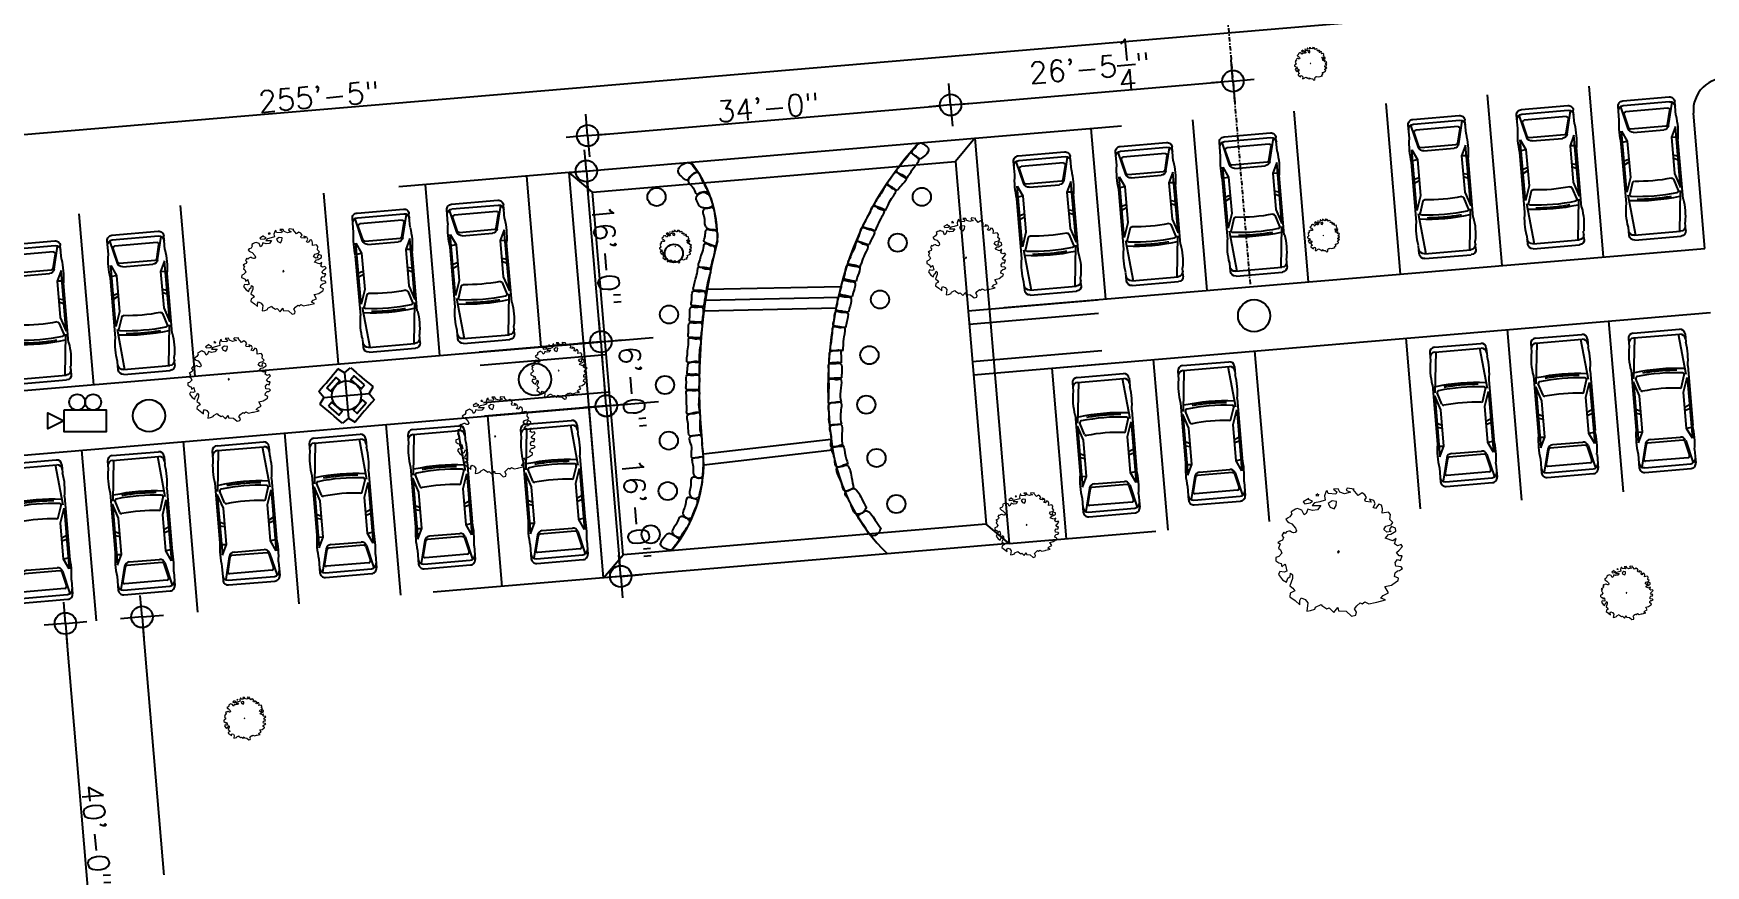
# Model space of a CAD drawing. Extents: x 2080 to 102399, y 2071 to 93424.
# Drawn here: x 80459 to 82331, y 75822 to 76755 of the extents above; entities that cross this region are included whole.
import ezdxf

# ---------------------------------------------------------------- set-up
doc = ezdxf.new("R2010")
doc.units = 0
doc.header["$LTSCALE"] = 20
doc.header["$MEASUREMENT"] = 0
doc.header["$PDMODE"] = 34
doc.header["$PDSIZE"] = 5
doc.linetypes.add('DASHDOT', pattern=[1, 0.5, -0.25, 0, -0.25])
for name, color, linetype, lineweight in [('camera', 11, 'Continuous', 13), ('Mango tree', 96, 'Continuous', 5), ('sappotta', 114, 'Continuous', 5)]:
    doc.layers.add(name, color=color, linetype=linetype, lineweight=lineweight)
for name, color, linetype in [('DIMLINE', 254, 'Continuous'), ('ELEC', 11, 'Continuous'), ('PLANTS', 3, 'Continuous'), ('VEHICLES', 6, 'Continuous')]:
    doc.layers.add(name, color=color, linetype=linetype)
doc.styles.add('STYLE1', font='romans.shx')
doc.dimstyles.get("Standard").update_dxf_attribs({"dimtxt": 24, "dimasz": 12, "dimexe": 0.18, "dimexo": 0.0625, "dimgap": 0, "dimtad": 1, "dimzin": 1, "dimdsep": 46, "dimlunit": 4, "dimtxsty": 'STYLE1', "dimblk": 'BLK', "dimcen": 0, "dimse1": 1, "dimse2": 1, "dimclrt": 3, "dimazin": 0, "dimtfac": 1, "dimtix": 1, "dimtmove": 2, "dimatfit": 3, "dimldrblk": 'BLK', "dimfxl": 1, "dimtolj": 1, "dimtzin": 0, "dimarcsym": 0})

# ---------------------------------------------------------------- blocks, each defined once
blk = doc.blocks.new('NEEM')
at = {"layer": 'sappotta', "linetype": 'Continuous'}
for p, q in [((-0.517, 0.963), (-0.614, 0.901)), ((-0.614, 0.901), (-0.589, 0.87)), ((-0.521, 0.945), (-0.521, 0.945)), ((-0.449, 0.913), (-0.521, 0.945)), ((-0.494, 0.884), (-0.449, 0.913)), ((-0.32, 0.906), (-0.415, 0.884)), ((-0.359, 1.043), (-0.396, 1.016)), ((-0.396, 1.016), (-0.345, 1.011)), ((-0.345, 1.011), (-0.34, 1.039)), ((-0.23, 0.935), (-0.32, 0.906)), ((-0.213, 1.092), (-0.242, 1.007)), ((-0.242, 1.007), (-0.23, 0.935)), ((-0.191, 1.099), (-0.213, 1.092)), ((-0.177, 1.048), (-0.191, 1.099)), ((-0.043, 1.039), (-0.177, 1.048)), ((-0.108, 0.922), (-0.177, 0.872)), ((-0.027, 0.908), (-0.108, 0.922)), ((0.003, 1.132), (-0.083, 1.127)), ((-0.083, 1.127), (-0.023, 1.083)), ((-0.023, 1.083), (-0.043, 1.039)), ((-0.034, 0.839), (-0.027, 0.908)), ((0.03, 1.077), (0.003, 1.132)), ((0.114, 1.043), (0.03, 1.077)), ((0.216, 1.072), (0.114, 1.043)), ((0.162, 1.144), (0.142, 1.112)), ((0.142, 1.112), (0.216, 1.072)), ((0.283, 1.13), (0.162, 1.144)), ((0.267, 1.123), (0.283, 1.13)), ((0.351, 1.016), (0.267, 1.123)), ((0.421, 1.063), (0.351, 1.016)), ((0.473, 1.03), (0.421, 1.063)), ((0.472, 0.942), (0.501, 0.982)), ((0.483, 0.908), (0.472, 0.942)), ((0.501, 0.982), (0.473, 1.03)), ((0.581, 0.9), (0.483, 0.908)), ((0.551, 0.95), (0.581, 0.9)), ((0.627, 0.928), (0.551, 0.95)), ((0.654, 0.87), (0.627, 0.928)), ((-0.892, 0.613), (-0.923, 0.594)), ((-0.923, 0.594), (-0.895, 0.555)), ((-0.85, 0.638), (-0.892, 0.613)), ((-0.818, 0.692), (-0.85, 0.638)), ((-0.783, 0.757), (-0.83, 0.729)), ((-0.83, 0.729), (-0.826, 0.714)), ((-0.826, 0.714), (-0.818, 0.692)), ((-0.749, 0.774), (-0.783, 0.757)), ((-0.717, 0.789), (-0.749, 0.774)), ((-0.689, 0.772), (-0.717, 0.789)), ((-0.638, 0.758), (-0.689, 0.772)), ((-0.598, 0.672), (-0.638, 0.758)), ((-0.562, 0.699), (-0.598, 0.672)), ((-0.589, 0.87), (-0.494, 0.884)), ((-0.533, 0.776), (-0.562, 0.699)), ((-0.452, 0.75), (-0.533, 0.776)), ((-0.415, 0.884), (-0.459, 0.839)), ((-0.459, 0.839), (-0.303, 0.837)), ((-0.361, 0.762), (-0.452, 0.75)), ((-0.303, 0.837), (-0.361, 0.762)), ((-0.177, 0.872), (-0.139, 0.809)), ((-0.139, 0.809), (-0.067, 0.78)), ((-0.067, 0.78), (-0.034, 0.839)), ((0.616, 0.806), (0.654, 0.87)), ((0.66, 0.788), (0.616, 0.806)), ((0.715, 0.86), (0.66, 0.788)), ((0.762, 0.844), (0.715, 0.86)), ((0.783, 0.779), (0.762, 0.844)), ((0.776, 0.704), (0.783, 0.779)), ((0.888, 0.723), (0.776, 0.704)), ((0.924, 0.679), (0.888, 0.723)), ((0.913, 0.591), (0.924, 0.679)), ((0.964, 0.541), (0.913, 0.591)), ((-0.96, 0.366), (-0.994, 0.31)), ((-0.994, 0.31), (-0.961, 0.275)), ((-0.935, 0.345), (-0.96, 0.366)), ((-0.908, 0.372), (-0.935, 0.345)), ((-0.87, 0.389), (-0.908, 0.372)), ((-0.895, 0.555), (-0.868, 0.54)), ((-0.846, 0.386), (-0.87, 0.389)), ((-0.868, 0.54), (-0.818, 0.517)), ((-0.821, 0.367), (-0.846, 0.386)), ((-0.788, 0.359), (-0.821, 0.367)), ((-0.818, 0.517), (-0.752, 0.44)), ((-0.757, 0.361), (-0.788, 0.359)), ((-0.735, 0.394), (-0.757, 0.361)), ((-0.752, 0.44), (-0.735, 0.394)), ((0.804, 0.415), (0.84, 0.475)), ((0.86, 0.367), (0.804, 0.415)), ((0.829, 0.259), (0.888, 0.326)), ((0.84, 0.475), (0.934, 0.5)), ((0.933, 0.378), (0.86, 0.367)), ((0.888, 0.326), (0.93, 0.332)), ((0.917, 0.437), (0.904, 0.404)), ((0.904, 0.404), (0.933, 0.378)), ((0.942, 0.471), (0.917, 0.437)), ((0.93, 0.332), (1.018, 0.389)), ((0.934, 0.5), (0.964, 0.541)), ((1.014, 0.439), (0.942, 0.471)), ((1.018, 0.389), (1.014, 0.439)), ((-1.023, 0.208), (-1.062, 0.182)), ((-1.062, 0.182), (-1.02, 0.162)), ((-1.02, 0.162), (-1.049, 0.084)), ((-1.049, 0.084), (-1.017, 0.059)), ((-0.978, 0.229), (-1.023, 0.208)), ((-1.017, 0.059), (-0.991, -0.002)), ((-0.961, 0.275), (-0.978, 0.229)), ((0.02, 0.041), (-0.009, 0.024)), ((-0.009, 0.024), (0, 0)), ((0, 0), (0.014, 0.011)), ((0.014, 0.011), (0.027, 0.031)), ((0.838, 0.262), (0.829, 0.259)), ((0.931, 0.228), (0.838, 0.262)), ((0.962, 0.217), (0.931, 0.228)), ((1.025, 0.259), (0.962, 0.217)), ((0.996, 0.16), (1.025, 0.259)), ((1.046, 0.129), (0.996, 0.16)), ((1.029, 0.011), (1.074, 0.049)), ((1.074, -0.047), (1.029, 0.011)), ((1.109, 0.149), (1.046, 0.129)), ((1.074, 0.049), (1.137, 0.114)), ((1.137, 0.114), (1.109, 0.149)), ((-1.097, -0.077), (-1.098, -0.14)), ((-1.098, -0.14), (-1.044, -0.173)), ((-1.048, -0.062), (-1.097, -0.077)), ((-0.991, -0.002), (-1.048, -0.062)), ((-1.044, -0.173), (-1.007, -0.185)), ((-1.007, -0.185), (-0.992, -0.244)), ((-0.992, -0.244), (-0.937, -0.198)), ((-0.937, -0.198), (-0.93, -0.213)), ((-0.93, -0.213), (-0.902, -0.318)), ((1.007, -0.166), (1.046, -0.114)), ((1.016, -0.234), (1.007, -0.166)), ((1.11, -0.243), (1.016, -0.234)), ((1.046, -0.114), (1.1, -0.129)), ((1.129, -0.047), (1.074, -0.047)), ((1.083, -0.306), (1.137, -0.273)), ((1.1, -0.129), (1.129, -0.047)), ((1.137, -0.273), (1.11, -0.243)), ((-1.025, -0.325), (-1.052, -0.378)), ((-1.052, -0.378), (-0.982, -0.471)), ((-0.953, -0.336), (-1.025, -0.325)), ((-0.982, -0.471), (-0.91, -0.516)), ((-0.902, -0.318), (-0.953, -0.336)), ((-0.91, -0.516), (-0.888, -0.446)), ((-0.888, -0.446), (-0.848, -0.411)), ((-0.803, -0.452), (-0.853, -0.576)), ((-0.853, -0.576), (-0.797, -0.619)), ((-0.848, -0.411), (-0.837, -0.355)), ((-0.837, -0.355), (-0.803, -0.383)), ((-0.803, -0.383), (-0.803, -0.452)), ((0.826, -0.591), (0.943, -0.565)), ((0.943, -0.565), (1.032, -0.503)), ((0.992, -0.411), (1.004, -0.349)), ((1.066, -0.443), (0.992, -0.411)), ((1.004, -0.349), (1.045, -0.311)), ((1.032, -0.503), (1.061, -0.484)), ((1.045, -0.311), (1.083, -0.306)), ((1.061, -0.484), (1.066, -0.443)), ((-0.844, -0.71), (-0.852, -0.77)), ((-0.852, -0.77), (-0.758, -0.838)), ((-0.766, -0.668), (-0.844, -0.71)), ((-0.797, -0.619), (-0.766, -0.668)), ((-0.758, -0.838), (-0.675, -0.912)), ((-0.676, -0.836), (-0.649, -0.791)), ((-0.675, -0.912), (-0.676, -0.836)), ((-0.649, -0.791), (-0.582, -0.82)), ((-0.582, -0.82), (-0.534, -0.881)), ((-0.534, -0.881), (-0.554, -1.025)), ((0.327, -0.932), (0.391, -0.879)), ((0.391, -0.879), (0.423, -0.897)), ((0.423, -0.897), (0.47, -0.86)), ((0.47, -0.86), (0.543, -0.896)), ((0.543, -0.896), (0.652, -0.871)), ((0.652, -0.871), (0.68, -0.867)), ((0.68, -0.867), (0.834, -0.828)), ((0.751, -0.797), (0.797, -0.747)), ((0.834, -0.828), (0.751, -0.797)), ((0.797, -0.747), (0.887, -0.704)), ((0.887, -0.704), (0.826, -0.591)), ((-0.554, -1.025), (-0.486, -1.015)), ((-0.486, -1.015), (-0.413, -0.988)), ((-0.413, -0.988), (-0.401, -0.955)), ((-0.401, -0.955), (-0.302, -0.907)), ((-0.302, -0.907), (-0.286, -0.926)), ((-0.286, -0.926), (-0.197, -0.986)), ((-0.197, -0.986), (-0.157, -0.969)), ((-0.157, -0.969), (-0.078, -1.049)), ((-0.078, -1.049), (-0.006, -0.96)), ((-0.006, -0.96), (0.006, -1.017)), ((0.006, -1.017), (0.139, -1.026)), ((0.139, -1.026), (0.236, -1.115)), ((0.236, -1.115), (0.314, -1.096)), ((0.287, -0.982), (0.327, -0.932)), ((0.324, -1.046), (0.287, -0.982)), ((0.314, -1.096), (0.324, -1.046))]:
    blk.add_line(p, q, dxfattribs=at)
blk = doc.blocks.new('BLK')
for q in [(0, 2), (-2, 0), (0, -2), (2, 0)]:
    blk.add_line((0, 0), q)
blk.add_circle((0, 0), 1)
blk = doc.blocks.new('*D288')
at = {"layer": 'Defpoints', "color": 0, "linetype": 'Continuous', "ltscale": 0.5, "transparency": 16777216}
for p in [(80590.7, 76101.6), (80656.7, 75198), (80667.1, 75198.9)]:
    blk.add_point(p, dxfattribs=at)
at = {"layer": 'DIMLINE', "color": 0, "linetype": 'Continuous', "lineweight": -2, "ltscale": 0.5, "transparency": 16777216}
blk.add_line((80581.3, 76088.8), (80655.7, 75209.9), dxfattribs=at)
at = {"layer": 'DIMLINE', "color": 0, "linetype": 'Continuous', "lineweight": -2, "ltscale": 0.5, "transparency": 16777216, "xscale": 12, "yscale": 12, "zscale": 12}
for p, rotation in [((80580.3, 76100.8), 94.83847696206718), ((80656.7, 75198), 274.8384769620672)]:
    blk.add_blockref('BLK', p, dxfattribs=dict(at, rotation=rotation))
at = {"layer": 'DIMLINE', "color": 3, "linetype": 'Continuous', "ltscale": 0.5, "transparency": 16777216, "insert": (80632.7, 75650.6), "char_height": 24, "attachment_point": 5, "rotation": 274.8385, "style": 'STYLE1'}
blk.add_mtext('\\A1;75\'-6"', dxfattribs=at)
blk = doc.blocks.new('*D289')
at = {"layer": 'Defpoints', "color": 0, "linetype": 'Continuous', "ltscale": 0.5, "transparency": 16777216}
for p in [(80494.6, 76093.5), (80518, 76095.5), (80558.5, 75617.2)]:
    blk.add_point(p, dxfattribs=at)
at = {"layer": 'DIMLINE', "color": 0, "linetype": 'Continuous', "lineweight": -2, "ltscale": 0.5, "transparency": 16777216}
blk.add_line((80534.1, 75627.2), (80495.6, 76081.6), dxfattribs=at)
at = {"layer": 'DIMLINE', "color": 0, "linetype": 'Continuous', "lineweight": -2, "ltscale": 0.5, "transparency": 16777216, "xscale": 12, "yscale": 12, "zscale": 12}
for p, rotation in [((80494.6, 76093.5), 94.83847696206801), ((80535.1, 75615.2), 274.838476962068)]:
    blk.add_blockref('BLK', p, dxfattribs=dict(at, rotation=rotation))
at = {"layer": 'DIMLINE', "color": 3, "linetype": 'Continuous', "ltscale": 0.5, "transparency": 16777216, "insert": (80529.1, 75855.6), "char_height": 24, "attachment_point": 5, "rotation": 274.8385, "style": 'STYLE1'}
blk.add_mtext('\\A1;40\'-0"', dxfattribs=at)
blk = doc.blocks.new('V1')
at = {"linetype": 'Continuous'}
for p, q in [((0, -0.167), (0, 0.167)), ((0.328, 0.188), (0.035, 0.158)), ((0.035, -0.167), (0.035, 0.167)), ((0.037, 0.204), (0.096, 0.204)), ((0.267, 0.204), (0.697, 0.204)), ((0.413, 0.147), (0.329, 0.174)), ((0.452, 0.159), (0.349, 0.194)), ((0.349, 0.194), (0.788, 0.194)), ((0.714, 0.159), (0.452, 0.159)), ((0.546, 0.194), (0.563, 0.159)), ((0.575, 0.194), (0.584, 0.159)), ((0.71, 0.194), (0.714, 0.159)), ((0.788, 0.194), (0.714, 0.159)), ((0.796, 0.127), (0.796, -0.129)), ((0.8, 0.145), (0.964, 0.185)), ((0.806, 0.139), (0.909, 0.164)), ((0.869, 0.204), (0.967, 0.204)), ((0.925, 0.152), (0.925, -0.154)), ((0.97, -0.167), (0.97, 0.167)), ((1.004, -0.167), (1.004, 0.167)), ((0.277, 0.039), (0.292, 0.039)), ((0.277, 0.026), (0.291, 0.026)), ((0.277, 0.013), (0.291, 0.013)), ((0.277, 0), (0.291, 0)), ((0.278, 0.066), (0.293, 0.065)), ((0.278, 0.053), (0.292, 0.052)), ((0.279, 0.079), (0.293, 0.078)), ((0.28, 0.092), (0.294, 0.091)), ((0.281, 0.105), (0.295, 0.104)), ((0.282, 0.118), (0.296, 0.117)), ((0.772, -0.109), (0.772, 0.109)), ((0.277, -0.013), (0.291, -0.013)), ((0.277, -0.026), (0.291, -0.026)), ((0.277, -0.039), (0.292, -0.039)), ((0.278, -0.053), (0.292, -0.052)), ((0.278, -0.066), (0.293, -0.065)), ((0.279, -0.079), (0.293, -0.078)), ((0.28, -0.092), (0.294, -0.091)), ((0.281, -0.105), (0.295, -0.104)), ((0.282, -0.118), (0.296, -0.117)), ((0.328, -0.188), (0.035, -0.158)), ((0.037, -0.204), (0.096, -0.204)), ((0.267, -0.204), (0.697, -0.204)), ((0.413, -0.147), (0.329, -0.174)), ((0.452, -0.159), (0.349, -0.194)), ((0.349, -0.194), (0.788, -0.194)), ((0.714, -0.159), (0.452, -0.159)), ((0.546, -0.194), (0.563, -0.159)), ((0.575, -0.194), (0.584, -0.159)), ((0.71, -0.194), (0.714, -0.159)), ((0.788, -0.194), (0.714, -0.159)), ((0.8, -0.145), (0.964, -0.185)), ((0.806, -0.141), (0.909, -0.166)), ((0.869, -0.204), (0.967, -0.204))]:
    blk.add_line(p, q, dxfattribs=at)
for centre, radius, start, end in [((0.037, 0.167), 0.0369, 90.0171, 179.9829), ((0.072, 0.167), 0.0369, 90.0171, 179.9829), ((0.182, -0.267), 0.479, 79.7616, 100.2384), ((1.634, 0), 1.361, 172.3671, 187.6329), ((1.649, 0), 1.345, 173.0262, 186.9738), ((0.326, 0.162), 0.0123, 71.8301, 173.1644), ((0.409, 0.135), 0.0124, 354.0256, 71.8945), ((1.641, 0), 1.227, 173.7528, 186.2472), ((0.783, -0.378), 0.588, 81.6216, 98.3784), ((0.809, 0.109), 0.0369, 103.6822, 179.9556), ((0.809, 0.127), 0.0123, 103.7393, 180.0891), ((0.912, 0.152), 0.0123, 0.0891, 103.6339), ((0.933, 0.167), 0.0369, 0.0171, 89.9828), ((0.967, 0.167), 0.0369, 359.9176, 90.0825), ((0.809, -0.109), 0.0369, 180.0444, 256.3177), ((0.037, -0.167), 0.0369, 180.0171, 269.9829), ((0.072, -0.167), 0.0369, 180.0171, 269.9829), ((0.182, 0.267), 0.479, 259.7616, 280.2384), ((0.326, -0.162), 0.0123, 186.8356, 288.1699), ((0.409, -0.135), 0.0124, 288.1055, 5.9744), ((0.783, 0.378), 0.588, 261.6216, 278.3784), ((0.809, -0.129), 0.0123, 179.911, 256.2607), ((0.912, -0.154), 0.0123, 256.3661, 359.9108), ((0.933, -0.167), 0.0369, 270.0172, 359.9829), ((0.967, -0.167), 0.0369, 269.9174, 0.0824)]:
    blk.add_arc(centre, radius, start, end, dxfattribs=at)
blk = doc.blocks.new('*D290')
at = {"layer": 'Defpoints', "color": 0, "linetype": 'Continuous', "ltscale": 0.5, "transparency": 16777216}
for p in [(81094.2, 76409.2), (80655, 76372), (80661.1, 76300.2)]:
    blk.add_point(p, dxfattribs=at)
at = {"layer": 'DIMLINE', "color": 0, "linetype": 'Continuous', "lineweight": -2, "ltscale": 0.5, "transparency": 16777216}
blk.add_line((81099.3, 76349.4), (81095.2, 76397.2), dxfattribs=at)
at = {"layer": 'DIMLINE', "color": 0, "linetype": 'Continuous', "lineweight": -2, "ltscale": 0.5, "transparency": 16777216, "xscale": 12, "yscale": 12, "zscale": 12}
for p, rotation in [((81094.2, 76409.2), 94.83847696206143), ((81100.3, 76337.4), 274.8384769620614)]:
    blk.add_blockref('BLK', p, dxfattribs=dict(at, rotation=rotation))
at = {"layer": 'DIMLINE', "color": 3, "linetype": 'Continuous', "ltscale": 0.5, "transparency": 16777216, "insert": (81129.7, 76357.3), "char_height": 24, "attachment_point": 5, "rotation": 274.8385, "style": 'STYLE1'}
blk.add_mtext('\\A1;6\'-0"', dxfattribs=at)
blk = doc.blocks.new('*D296')
at = {"layer": 'Defpoints', "color": 0, "linetype": 'Continuous', "ltscale": 0.5, "transparency": 16777216}
for p in [(81078, 76600.5), (81101.9, 76602.6), (81118.1, 76411.2)]:
    blk.add_point(p, dxfattribs=at)
at = {"layer": 'DIMLINE', "color": 0, "linetype": 'Continuous', "lineweight": -2, "ltscale": 0.5, "transparency": 16777216}
blk.add_line((81093.2, 76421.1), (81079, 76588.6), dxfattribs=at)
at = {"layer": 'DIMLINE', "color": 0, "linetype": 'Continuous', "lineweight": -2, "ltscale": 0.5, "transparency": 16777216, "xscale": 12, "yscale": 12, "zscale": 12}
for p, rotation in [((81078, 76600.5), 94.83847696206296), ((81094.2, 76409.2), 274.838476962063)]:
    blk.add_blockref('BLK', p, dxfattribs=dict(at, rotation=rotation))
at = {"layer": 'DIMLINE', "color": 3, "linetype": 'Continuous', "ltscale": 0.5, "transparency": 16777216, "insert": (81100.4, 76506.1), "char_height": 24, "attachment_point": 5, "rotation": 274.8385, "style": 'STYLE1'}
blk.add_mtext('\\A1;16\'-0"', dxfattribs=at)
blk = doc.blocks.new('*D299')
at = {"layer": 'Defpoints', "color": 0, "linetype": 'Continuous', "ltscale": 0.5, "transparency": 16777216}
for p in [(82306.6, 76798.8), (82324.3, 76589.9), (79270.2, 76331.4)]:
    blk.add_point(p, dxfattribs=at)
at = {"layer": 'DIMLINE', "color": 0, "linetype": 'Continuous', "lineweight": -2, "ltscale": 0.5, "transparency": 16777216}
blk.add_line((79264.5, 76541.3), (82294.6, 76797.8), dxfattribs=at)
at = {"layer": 'DIMLINE', "color": 0, "linetype": 'Continuous', "lineweight": -2, "ltscale": 0.5, "transparency": 16777216, "xscale": 12, "yscale": 12, "zscale": 12}
for p, rotation in [((82306.6, 76798.8), 4.838476962063069), ((79252.5, 76540.3), 184.8384769620631)]:
    blk.add_blockref('BLK', p, dxfattribs=dict(at, rotation=rotation))
at = {"layer": 'DIMLINE', "color": 3, "linetype": 'Continuous', "ltscale": 0.5, "transparency": 16777216, "insert": (80778.4, 76683.8), "char_height": 24, "attachment_point": 5, "rotation": 4.8385, "style": 'STYLE1'}
blk.add_mtext('\\A1;255\'-5"', dxfattribs=at)
blk = doc.blocks.new('*D318')
at = {"layer": 'Defpoints', "color": 0, "linetype": 'Continuous', "ltscale": 0.5, "transparency": 16777216}
for p in [(81151.8, 76341.8), (81116.5, 76146.2), (81168, 76150.5)]:
    blk.add_point(p, dxfattribs=at)
at = {"layer": 'DIMLINE', "color": 0, "linetype": 'Continuous', "lineweight": -2, "ltscale": 0.5, "transparency": 16777216}
blk.add_line((81101.3, 76325.5), (81115.5, 76158.1), dxfattribs=at)
at = {"layer": 'DIMLINE', "color": 0, "linetype": 'Continuous', "lineweight": -2, "ltscale": 0.5, "transparency": 16777216, "xscale": 12, "yscale": 12, "zscale": 12}
for p, rotation in [((81100.3, 76337.5), 94.83847696206797), ((81116.5, 76146.2), 274.8384769620679)]:
    blk.add_blockref('BLK', p, dxfattribs=dict(at, rotation=rotation))
at = {"layer": 'DIMLINE', "color": 3, "linetype": 'Continuous', "ltscale": 0.5, "transparency": 16777216, "insert": (81134, 76221.5), "char_height": 24, "attachment_point": 5, "rotation": 274.8385, "style": 'STYLE1'}
blk.add_mtext('\\A1;16\'-0"', dxfattribs=at)
blk = doc.blocks.new('A$C2E3D03D7')
at = {"layer": 'ELEC', "linetype": 'Continuous', "ltscale": 0.5}
for p, q in [((30.6, 56), (23.4, 61.2)), ((30.6, 56), (37.8, 61.2)), ((5.2, 30.6), (0, 37.8)), ((30.6, 56), (30.6, 5.2)), ((56, 30.6), (61.2, 37.8)), ((5.2, 30.6), (0, 23.4)), ((5.2, 30.6), (56, 30.6)), ((56, 30.6), (61.2, 23.4)), ((30.6, 5.2), (23.4, 0)), ((30.6, 5.2), (37.8, 0))]:
    blk.add_line(p, q, dxfattribs=at)
for points in [[(9.5, 40.9), (20.3, 51.7), (24.4, 47.6), (13.6, 36.8)], [(51.7, 40.9), (40.9, 51.7), (36.8, 47.6), (47.6, 36.8)], [(9.5, 20.3), (20.3, 9.5), (24.4, 13.6), (13.6, 24.4)], [(51.7, 20.3), (40.9, 9.5), (36.8, 13.6), (47.6, 24.4)]]:
    blk.add_lwpolyline(points, close=True, dxfattribs=at)
blk.add_circle((30.6, 30.6), 16.4, dxfattribs=at)
for centre, start, end in [((-373.6, 434.8), 313.2624, 316.7376), ((434.8, 434.8), 223.2624, 226.7376), ((-373.6, -373.6), 43.2624, 46.7376), ((434.8, -373.6), 133.2624, 136.7376)]:
    blk.add_arc(centre, 545.1, start, end, dxfattribs=at)
blk = doc.blocks.new('A$C43CF318F')
for p, q in [((-189.8, 232.9), (-381.2, 232.9)), ((266.2, 232.9), (431.1, 232.9)), ((-49.7, 77.6), (98.8, 68.2)), ((-46.8, 89.4), (102.7, 80)), ((-52.4, 65.7), (95.2, 56.4)), ((-66.7, -94.1), (77.3, -89.7)), ((-67.3, -106.1), (77.9, -101.7)), ((-189.8, -223.1), (-381.2, -223.1)), ((266.2, -223.1), (431.1, -223.1))]:
    blk.add_line(p, q)
at = {"linetype": 'ByBlock', "ltscale": 5}
for p, q in [((-189.8, -223.1), (-189.8, 232.9)), ((-189.8, 232.9), (266.2, 232.9)), ((-165.8, 208.9), (-189.8, 232.9)), ((266.2, 232.9), (242.2, 208.9)), ((266.2, 232.9), (266.2, -223.1)), ((-165.8, -199.1), (-165.8, 208.9)), ((-165.8, 208.9), (242.2, 208.9)), ((242.2, 208.9), (242.2, -199.1)), ((-165.8, 40.9), (-307.3, 40.9)), ((242.2, 40.9), (387.7, 40.9)), ((-165.8, 25.9), (-307.3, 25.9)), ((242.2, 25.9), (387.7, 25.9)), ((-165.8, -16.1), (-307.3, -16.1)), ((242.2, -16.1), (387.7, -16.1)), ((-165.8, -31.1), (-307.3, -31.1)), ((242.2, -31.1), (387.7, -31.1)), ((-189.8, -223.1), (-165.8, -199.1)), ((242.2, -199.1), (-165.8, -199.1)), ((266.2, -223.1), (242.2, -199.1)), ((266.2, -223.1), (-189.8, -223.1))]:
    blk.add_line(p, q, dxfattribs=at)
for centre in [(-94.6, 197.4), (201.5, 172.4), (-80.6, 132.7), (170.1, 123.5), (-91.8, 64.9), (145, 61.7), (128, 0.6), (-103, -13.4), (119.8, -54.4), (-104, -75.9), (126.2, -114.9), (-109.9, -132.2), (143.9, -168.2), (-133, -178.9)]:
    blk.add_circle(centre, 10.2)
for centre, radius, start, end in [((-165, 157.5), 135.1, 353.7101, 33.8959), ((-215.5, -92.5), 148.8, 314.2279, 3.512)]:
    blk.add_arc(centre, radius, start, end)
for centre, radius, start, end in [((453.1, -40.9), 370.7, 132.393, 161.0043), ((583.7, -71.7), 650.8, 160.7658, 181.0304), ((535.7, -71.7), 458.8, 160.7254, 183.6061), ((291.5, -83), 214.4, 184.6974, 220.8262)]:
    blk.add_arc(centre, radius, start, end, dxfattribs=at)
for points in [[(-46.5, 221.4), (-50.7, 228.2), (-54, 232), (-65.3, 229.3), (-68, 225), (-66.9, 220.4), (-64.5, 217.3), (-59.2, 213.4), (-55.4, 216.8), (-49.4, 220.7), (-46.5, 221.4)], [(203.4, 214.8), (209.4, 218.6), (213.4, 225.1), (209.3, 230.3), (204.1, 232.7), (201, 230.5), (197.3, 226.6), (194.5, 223.2), (198.5, 218.4), (200.9, 216.2), (203.4, 214.8)], [(-36.9, 198.3), (-39.4, 198.6), (-45.8, 198.1), (-49.4, 196.8), (-50.9, 199.1), (-54, 205.7), (-57.9, 211.5), (-55.8, 216), (-52.8, 218.3), (-47.4, 220.9), (-42, 212), (-38.3, 203.2), (-36.9, 198.3)], [(186.7, 194.7), (181.3, 199.1), (175.5, 203.6), (179, 207.7), (183.4, 212.9), (189.6, 219.1), (193, 222.5), (196.4, 220), (199.1, 217.4), (201.5, 215.3), (195.8, 206.4), (190.6, 199.9), (186.7, 194.7)], [(-32.7, 182.9), (-33.5, 188.2), (-36.2, 194.8), (-43.1, 198.2), (-50.7, 191.9), (-48.9, 186.2), (-47.2, 182.7), (-46.9, 182.4), (-42.7, 180.6), (-36.1, 180.4), (-32.7, 182.9)], [(159.7, 160.7), (153.9, 164.5), (147.6, 168.4), (150.7, 172.8), (154.6, 178.2), (160, 185.3), (163, 189), (166.7, 186.9), (169.4, 184.2), (172.2, 182.8), (167.6, 173.4), (163, 166.3), (159.7, 160.7)], [(174.6, 181.7), (179.5, 186.8), (185.6, 193.7), (179.3, 199.2), (174.7, 202.6), (170.4, 198.6), (167, 194.5), (164.3, 190.9), (167.6, 187.3), (170.8, 184.5), (174.6, 181.7)], [(-30.3, 154.4), (-33.3, 155.5), (-39.6, 156.7), (-42.2, 158.8), (-43.6, 162.7), (-43.3, 170), (-44.2, 177), (-41.8, 179.6), (-37.9, 179.8), (-33.4, 180.2), (-30.9, 170.4), (-30.5, 162.4), (-30.3, 154.4)], [(-33.2, 136.7), (-30.9, 144.1), (-31.9, 154.4), (-37.1, 155.4), (-41.5, 156.3), (-43.8, 150.8), (-44.7, 147), (-46, 144.2), (-41.5, 140.1), (-37.7, 138.2), (-33.2, 136.7)], [(145.9, 138.4), (139.7, 141.7), (133, 144.9), (135.6, 149.6), (139.1, 155.3), (143.7, 162.9), (146.3, 166.9), (150.3, 165.1), (153, 163), (157.6, 161.2), (153.5, 152.1), (148.2, 142.9), (145.8, 138.4)], [(-41, 112.2), (-47.6, 114.3), (-54.7, 116.3), (-53, 121.4), (-50.6, 127.7), (-47.3, 135.9), (-45.5, 140.3), (-41.2, 139.2), (-38.3, 137.6), (-35.9, 137.4), (-35.8, 127), (-39.4, 117), (-41, 112.2)], [(138.1, 123.7), (141.4, 130), (145.1, 138.3), (137.5, 141.8), (132.1, 143.8), (129.2, 138.6), (127.1, 133.7), (125.6, 129.5), (129.8, 127), (133.6, 125.3), (138.1, 123.7)], [(-48.3, 87.1), (-55.1, 88.8), (-62.3, 90.5), (-60.9, 95.6), (-58.8, 102), (-56, 110.4), (-54.4, 114.9), (-50.1, 114), (-47, 112.6), (-42.2, 112), (-44, 102.1), (-47.1, 92), (-48.4, 87)], [(126, 99.9), (119.6, 102.8), (112.8, 105.7), (115.1, 110.5), (118.2, 116.4), (122.5, 124.2), (124.8, 128.4), (128.9, 126.8), (131.7, 124.9), (136.4, 123.4), (132.9, 114), (128.1, 104.5), (126, 99.9)], [(120.2, 84), (122.6, 90.7), (125.4, 99.4), (117.4, 101.9), (111.8, 103.2), (109.5, 97.8), (108, 92.6), (107.1, 88.3), (111.5, 86.4), (115.5, 85.1), (120.2, 84)], [(-52.3, 70.6), (-50.7, 77.5), (-50, 87.1), (-57.2, 88), (-62.9, 88.7), (-64.5, 83), (-65.4, 77.7), (-65.8, 73.3), (-61.2, 71.9), (-57.1, 71.1), (-52.3, 70.6)], [(114.1, 67.2), (116.6, 73.9), (118.4, 83.3), (111.3, 85.2), (105.8, 86.5), (103.5, 81), (102, 75.9), (101, 71.6), (105.5, 69.6), (109.5, 68.3), (114.1, 67.2)], [(-55.6, 53.2), (-54.3, 60.2), (-54, 69.8), (-61.2, 70.5), (-66.9, 70.9), (-68.3, 65.1), (-69, 59.8), (-69.2, 55.4), (-64.5, 54.2), (-60.4, 53.5), (-55.6, 53.2)], [(108.8, 50.4), (111, 57.2), (112.4, 66.7), (105.3, 68.2), (99.7, 69.3), (97.6, 63.7), (96.3, 58.5), (95.5, 54.2), (100.1, 52.4), (104.1, 51.3), (108.8, 50.4)], [(-58.5, 35.9), (-57.1, 42.9), (-56.9, 52.4), (-64.1, 53.1), (-69.8, 53.5), (-71.2, 47.7), (-71.9, 42.4), (-72.1, 38), (-67.4, 36.8), (-63.3, 36.2), (-58.5, 35.9)], [(103.9, 33.5), (106, 40.3), (107.4, 49.8), (100.3, 51.3), (94.7, 52.4), (92.7, 46.8), (91.4, 41.6), (90.6, 37.3), (95.1, 35.5), (99.2, 34.4), (103.9, 33.5)], [(-62.3, 9.4), (-69.3, 10.2), (-76.6, 10.8), (-75.9, 16.2), (-74.8, 22.7), (-73.2, 31.5), (-72.2, 36.2), (-67.8, 35.9), (-64.6, 34.9), (-59.7, 34.9), (-60.1, 24.9), (-61.7, 14.5), (-62.3, 9.4)], [(99, 8.3), (92.1, 9.3), (84.8, 10.1), (85.6, 15.4), (87, 21.9), (88.8, 30.6), (89.9, 35.3), (94.3, 34.9), (97.5, 33.8), (102.4, 33.7), (101.7, 23.7), (99.8, 13.3), (99, 8.3)], [(-64.1, -5), (-63.7, -2.5), (-63.5, -0.2), (-63.2, 1.5), (-63, 3.3), (-62.6, 6.4), (-62.5, 8.3), (-65.7, 9.2), (-71.1, 9.7), (-74.7, 8.6), (-76, 4.1), (-77.2, -1.5), (-77.1, -3.2), (-74.1, -3.8), (-70.6, -4.4), (-66.2, -4.7), (-64.4, -5.2), (-64.1, -5)], [(95.6, -5.2), (95.9, -2.7), (96, -0.5), (96.2, 1.3), (96.3, 3.1), (96.5, 6.3), (96.6, 8.1), (93.4, 8.9), (87.9, 9.2), (84.4, 7.9), (83.3, 3.3), (82.4, -2.3), (82.6, -4.1), (85.5, -4.5), (89.1, -4.9), (93.5, -5), (95.3, -5.4), (95.6, -5.2)], [(-65.8, -22), (-64.6, -15), (-64.8, -5.7), (-71.8, -5), (-77.5, -4.7), (-78.8, -10.5), (-79.3, -15.8), (-79.5, -20.2), (-74.7, -21.3), (-70.6, -21.5), (-65.8, -22)], [(94.7, -22.3), (95.6, -15.3), (94.9, -5.9), (87.9, -5.5), (82.2, -5.5), (81.2, -11.4), (80.9, -16.7), (80.9, -21.1), (85.7, -22), (89.9, -22.1), (94.7, -22.3)], [(-66.6, -47.3), (-73.6, -47.4), (-81, -47.7), (-80.9, -42.3), (-80.6, -35.7), (-80.1, -26.8), (-79.7, -22.1), (-73.1, -22.2), (-70.5, -22.4), (-66.8, -22.2), (-66.3, -31.7), (-67.1, -44.5), (-66.6, -47.4)], [(92.3, -48.9), (85.3, -48.6), (77.9, -48.6), (78.3, -43.2), (78.9, -36.6), (79.8, -27.7), (80.5, -23), (87, -23.4), (89.7, -23.8), (93.4, -23.7), (93.4, -33.3), (92, -46.1), (92.3, -48.9)], [(-67.1, -72.3), (-73.3, -72.5), (-80.3, -72.3), (-81.4, -64.1), (-81.4, -56.8), (-81, -49.7), (-76.3, -48.1), (-73.3, -48.3), (-68, -47.8), (-67.6, -60.5), (-67.1, -72.3)], [(90.6, -73.8), (84.4, -73.7), (77.4, -73.2), (76.7, -64.9), (77.1, -57.6), (77.9, -50.6), (82.6, -49.2), (85.6, -49.5), (90.9, -49.2), (90.6, -61.9), (90.6, -73.8)], [(-66.6, -97), (-72.8, -97.2), (-79.8, -97), (-79.9, -90.1), (-80, -81.4), (-80.5, -74.4), (-75.8, -72.8), (-72.8, -73), (-68.3, -72.8), (-67, -83.4), (-66.6, -97)], [(89.9, -98.5), (83.7, -98.4), (76.7, -97.8), (77, -90.9), (77.2, -82.3), (77.2, -75.2), (81.9, -73.9), (84.9, -74.2), (89.4, -74.2), (90.2, -84.9), (89.9, -98.5)], [(-69.3, -119.1), (-73.5, -120.5), (-79, -117.3), (-79.5, -110.4), (-79.5, -103.6), (-79.5, -98.6), (-75.8, -97.8), (-71.6, -97.7), (-68.5, -97.1), (-67.6, -106.5), (-69.3, -119.1)], [(93.5, -118.9), (88.8, -120), (80.9, -121.2), (79.3, -113.2), (77.7, -104.4), (77.2, -99.3), (80.9, -98.2), (85, -97.7), (88, -96.8), (91.4, -106.1), (93.5, -119)], [(-75.6, -141.7), (-80.7, -143.1), (-85.6, -138.5), (-84.6, -131.7), (-83.2, -125.1), (-82.1, -120.1), (-78.9, -119), (-74.2, -120.9), (-71.1, -121), (-72.2, -131.3), (-75.6, -141.7)], [(97.8, -146.2), (96.5, -134.1), (91.2, -120), (87.7, -120.8), (81.1, -122.2), (82.1, -131.3), (85.3, -141.7), (87.5, -148.8), (94.4, -147.7), (97.8, -146.2)], [(-85.6, -164.4), (-90.3, -164.4), (-95.1, -159.9), (-93.2, -153.3), (-90.9, -146.9), (-89.2, -142.1), (-85.9, -141.4), (-81.2, -143.4), (-78.4, -144.5), (-80.9, -154.6), (-85.6, -164.4)], [(110.3, -169.1), (105.8, -159.1), (96.9, -146.9), (92.6, -148.5), (88.1, -150.8), (90.9, -158.6), (94.5, -169), (98.3, -175.6), (106.8, -173.8), (110.3, -169.1)], [(-99.5, -185), (-105.1, -183.5), (-108.7, -177.9), (-105.2, -172), (-101.4, -166.4), (-98.5, -162.2), (-95.1, -162.4), (-91, -164.8), (-88.6, -167.2), (-93.5, -176.3), (-99.5, -185)], [(-101.6, -186.5), (-108, -181.7), (-112.5, -179.4), (-120.6, -186.2), (-122.9, -191), (-120.2, -194.9), (-116.8, -196.9), (-112.1, -198.3), (-106.8, -193.7), (-103.2, -189.4), (-101.6, -186.5)], [(124.4, -193.8), (118.9, -184.3), (108.8, -173.1), (104.7, -175.1), (100.5, -177.8), (103.3, -185.6), (108.7, -195.3), (113.1, -201.4), (121.4, -198.8), (124.4, -193.8)]]:
    blk.add_spline(points, degree=3)
blk = doc.blocks.new('*D194')
at = {"layer": 'Defpoints', "color": 0, "ltscale": 0.5, "transparency": 16777216}
for p in [(81485.9, 76674.7), (81491.2, 76611.4), (81084.7, 76577)]:
    blk.add_point(p, dxfattribs=at)
at = {"layer": 'DIMLINE', "color": 0, "lineweight": -2, "ltscale": 0.5, "transparency": 16777216}
blk.add_line((81091.3, 76641.3), (81473.9, 76673.7), dxfattribs=at)
at = {"layer": 'DIMLINE', "color": 0, "lineweight": -2, "ltscale": 0.5, "transparency": 16777216, "xscale": 12, "yscale": 12, "zscale": 12}
for p, rotation in [((81485.9, 76674.7), 4.839309168629493), ((81079.3, 76640.3), 184.8393091686295)]:
    blk.add_blockref('BLK', p, dxfattribs=dict(at, rotation=rotation))
at = {"layer": 'DIMLINE', "color": 3, "ltscale": 0.5, "transparency": 16777216, "insert": (81281.4, 76671.7), "char_height": 24, "attachment_point": 5, "rotation": 4.8393, "style": 'STYLE1'}
blk.add_mtext('\\A1;34\'-0"', dxfattribs=at)
blk = doc.blocks.new('*D195')
at = {"layer": 'Defpoints', "color": 0, "ltscale": 0.5, "transparency": 16777216}
for p in [(81802.1, 76701.4), (81821.6, 76470.8), (81505.4, 76444)]:
    blk.add_point(p, dxfattribs=at)
at = {"layer": 'DIMLINE', "color": 0, "lineweight": -2, "ltscale": 0.5, "transparency": 16777216}
blk.add_line((81497.8, 76675.7), (81790.1, 76700.4), dxfattribs=at)
at = {"layer": 'DIMLINE', "color": 0, "lineweight": -2, "ltscale": 0.5, "transparency": 16777216, "xscale": 12, "yscale": 12, "zscale": 12}
for p, rotation in [((81802.1, 76701.4), 4.838476962068832), ((81485.9, 76674.7), 184.8384769620688)]:
    blk.add_blockref('BLK', p, dxfattribs=dict(at, rotation=rotation))
at = {"layer": 'DIMLINE', "color": 3, "ltscale": 0.5, "transparency": 16777216, "insert": (81641.6, 76716), "char_height": 24, "attachment_point": 5, "rotation": 4.8385, "style": 'STYLE1'}
blk.add_mtext('\\A1;26\'-5{\\H1.000000x;\\S1/4;}"', dxfattribs=at)
blk = doc.blocks.new('A$C22A82026')
at = {"layer": 'ELEC', "ltscale": 0.5}
blk.add_lwpolyline([(-10.21, -0.29), (-19.21, -4.79), (-19.21, 4.21), (-10.21, -0.29)], dxfattribs=at)
blk.add_lwpolyline([(-10.21, 5.71), (-10.21, -6.29), (13.79, -6.29), (13.79, 5.71)], close=True, dxfattribs=at)
blk = doc.blocks.new('A$C265A360F')
at = {"layer": 'ELEC', "ltscale": 0.5}
for centre in [(33.1, 20.9), (50.9, 20.9)]:
    blk.add_circle(centre, 8.94, dxfattribs=at)
at = {"layer": 'ELEC', "ltscale": 0.5, "xscale": 2, "yscale": 2, "zscale": 2}
blk.add_blockref('A$C22A82026', (38.4, 0.6), dxfattribs=at)

msp = doc.modelspace()

# ---------------------------------------------------------------- linework, layer by layer
at = {"linetype": 'Continuous', "ltscale": 0.5}
for p, q in [((82217.122, 76504.27), (82200.928, 76695.586)), ((81989.935, 76485.039), (81973.74, 76676.355)), ((82103.528, 76494.654), (82087.334, 76685.97)), ((81773.229, 76466.695), (81757.034, 76658.011)), ((81886.823, 76476.311), (81870.628, 76667.626)), ((82330.716, 76513.886), (82317.871, 76665.626)), ((81659.635, 76457.08), (81643.441, 76648.395)), ((81027.453, 76403.566), (81011.258, 76594.882)), ((80800.265, 76384.335), (80784.071, 76575.651)), ((80800.265, 76384.335), (80784.071, 76575.651)), ((80913.859, 76393.951), (80897.664, 76585.266)), ((80639.763, 76370.749), (80623.569, 76562.065)), ((80526.17, 76361.133), (80509.975, 76552.449)), ((81546.041, 76447.464), (82330.716, 76513.886)), ((81599.605, 76379.733), (82336.79, 76442.134)), ((82239.391, 76241.203), (82223.196, 76432.519)), ((79276.638, 76255.362), (81152.625, 76414.162)), ((82012.203, 76221.972), (81996.008, 76413.288)), ((82125.797, 76231.587), (82109.602, 76422.903)), ((81729.393, 76198.04), (81713.199, 76389.348)), ((81842.987, 76207.655), (81826.793, 76398.964)), ((81615.799, 76188.424), (81599.605, 76379.733)), ((79282.712, 76183.611), (81158.7, 76342.411)), ((81097.222, 76144.52), (81081.027, 76335.836)), ((80870.034, 76125.289), (80853.84, 76316.604)), ((80983.628, 76134.904), (80967.434, 76326.22)), ((80642.847, 76106.058), (80626.652, 76297.373)), ((80756.441, 76115.673), (80740.246, 76306.989)), ((80529.253, 76096.442), (80513.059, 76287.758))]:
    msp.add_line(p, q, dxfattribs=at)
msp.add_arc((82353.743, 76668.662), 36, 83.537234, 184.838477, dxfattribs=at)
at = {"layer": 'DIMLINE', "color": 8, "linetype": 'DASHDOT', "ltscale": 0.5}
msp.add_line((81738.291, 77455.148), (81821.616, 76470.791), dxfattribs=at)
at = {"layer": 'PLANTS', "linetype": 'Continuous', "ltscale": 0.5}
for centre in [(81825.78, 76438.463), (81020.476, 76367.061), (80588.14, 76326.388)]:
    msp.add_circle(centre, 18, dxfattribs=at)

# ---------------------------------------------------------------- block references
at = {"ltscale": 0.5, "rotation": 4.839309168424817}
msp.add_blockref('A$C43CF318F', (81267.492, 76382.882), dxfattribs=at)
at = {"layer": 'camera', "ltscale": 0.5}
msp.add_blockref('A$C265A360F', (80474.679, 76320.597), dxfattribs=at)
at = {"layer": 'ELEC', "linetype": 'Continuous', "ltscale": 0.5, "rotation": 4.838476962189209}
msp.add_blockref('A$C2E3D03D7', (80781.471, 76315.913), dxfattribs=at)
at = {"layer": 'Mango tree', "linetype": 'Continuous'}
for p, xscale, yscale, zscale in [((81888.848, 76720.584), 16.14882097156078, 16.14882097156078, 16.14882097156078), ((81502.759, 76502.613), 39.67372591263847, 39.67372591263847, 39.67372591263847), ((81903.252, 76528.093), 16.14882097156078, 16.14882097156078, 16.14882097156078), ((80738.322, 76487.306), 42.27566808104166, 42.27566808104166, 42.27566808104166), ((81177.444, 76515.659), 16.14882097156078, 16.14882097156078, 16.14882097156078), ((80677.002, 76366.268), 41.4396947062196, 41.4396947062196, 41.4396947062196), ((81046.646, 76376.289), 28.21593369061884, 28.21593369061884, 28.21593369061884), ((80975.402, 76302.264), 39.67372591263847, 39.67372591263847, 39.67372591263847), ((81570.72, 76203.328), 32.06101123901317, 32.06101123901317, 32.06101123901317), ((81919.914, 76172.429), 63.51425108136027, 63.51425108136027, 63.51425108136027), ((82242.632, 76127.335), 26.42229066276923, 26.42229066276923, 26.42229066276923), ((80694.93, 75986.629), 21.08869949323707, 21.08869949323707, 21.08869949323707)]:
    msp.add_blockref('NEEM', p, dxfattribs=dict(at, xscale=xscale, yscale=yscale, zscale=zscale))
at = {"layer": 'VEHICLES'}
for p, xscale, yscale, zscale, rotation in [((82164.437, 76515.741), -155.9999999999985, 156, 156, 274.904033992115), ((82278.03, 76525.356), -155.9999999999985, 156, 156, 274.904033992115), ((82043.054, 76504.63), -155.9999999999985, 156, 156, 274.904033992115), ((81715.228, 76474.374), -155.9999999999985, 156, 156, 274.904033992115), ((81831.505, 76485.052), -155.9999999999985, 156, 156, 274.904033992115), ((81601.051, 76463.874), -155.9999999999985, 156, 156, 274.904033992115), ((80860.502, 76399.732), -155.9999999999985, 156, 156, 274.904033992115), ((80966.254, 76409.519), -155.9999999999985, 156, 156, 274.904033992115), ((80469.942, 76364.165), -155.9999999999985, 156, 156, 274.904033992115), ((80585.892, 76374.815), -155.9999999999985, 156, 156, 274.904033992115), ((82053.7, 76405.302), 155.999999999991, 155.999999999991, 155.999999999991, 274.7729199320144), ((82166.859, 76415.343), 155.999999999991, 155.999999999991, 155.999999999991, 274.7729199320144), ((82276.232, 76421.078), 155.999999999991, 155.999999999991, 155.999999999991, 274.7729199320144), ((81653.521, 76371.38), 155.999999999991, 155.999999999991, 155.999999999991, 274.7729199320144), ((81771.679, 76384.669), 155.999999999991, 155.999999999991, 155.999999999991, 274.7729199320144), ((80909.288, 76312.976), 155.999999999991, 155.999999999991, 155.999999999991, 274.7729199320144), ((81035.439, 76318.988), 155.999999999991, 155.999999999991, 155.999999999991, 274.7729199320144), ((80690.259, 76294.926), 155.999999999991, 155.999999999991, 155.999999999991, 274.7729199320144), ((80798.729, 76303.36), 155.999999999991, 155.999999999991, 155.999999999991, 274.7729199320144), ((80458.36, 76274.564), 155.999999999991, 155.999999999991, 155.999999999991, 274.7729199320144), ((80572.856, 76283.865), 155.999999999991, 155.999999999991, 155.999999999991, 274.7729199320144)]:
    msp.add_blockref('V1', p, dxfattribs=dict(at, xscale=xscale, yscale=yscale, zscale=zscale, rotation=rotation))

# ---------------------------------------------------------------- dimensions: what is measured, and where the dimension line sits
at = {"layer": 'DIMLINE', "linetype": 'Continuous', "ltscale": 0.5}
for p1, p2, distance, picture, middle in [((79270.203, 76331.388), (82324.281, 76589.911), 209.676, '*D299', (80778.351, 76683.814)), ((81118.139, 76411.2), (81101.94, 76602.558), 24, '*D296', (81100.36, 76506.059)), ((80558.536, 75617.204), (80518.05, 76095.494), 23.545, '*D289', (80529.067, 75855.568)), ((80590.712, 76101.644), (80667.13, 75198.873), -10.477, '*D288', (80632.716, 75650.58))]:
    dim = msp.add_aligned_dim(p1=p1, p2=p2, distance=distance, dimstyle='Standard', override={"dimfxl": 0.18}, dxfattribs=at)
    dim.commit()
    dim.dimension.update_dxf_attribs({"geometry": picture, "text_midpoint": middle})
at = {"layer": 'DIMLINE', "ltscale": 0.5}
for p1, p2, distance, picture, middle in [((81505.413, 76444.023), (81821.616, 76470.789), 231.475, '*D195', (81641.629, 76715.956)), ((81084.695, 76577.005), (81491.241, 76611.424), 63.476, '*D194', (81281.408, 76671.699))]:
    dim = msp.add_aligned_dim(p1=p1, p2=p2, distance=distance, dimstyle='Standard', override={"dimfxl": 0.25, "dimarcsym": 1}, dxfattribs=at)
    dim.commit()
    dim.dimension.update_dxf_attribs({"geometry": picture, "text_midpoint": middle})
at = {"layer": 'DIMLINE', "linetype": 'Continuous', "ltscale": 0.5}
for base, p1, p2, angle, picture, middle in [((81094.224, 76409.175), (80661.104, 76300.247), (80655.03, 76371.998), 94.838477, '*D290', (81129.713, 76357.339)), ((81116.489, 76146.151), (81151.824, 76341.828), (81168.019, 76150.513), 274.838477, '*D318', (81133.968, 76221.455))]:
    dim = msp.add_linear_dim(base=base, p1=p1, p2=p2, angle=angle, dimstyle='Standard', override={"dimfxl": 0.18}, dxfattribs=at)
    dim.commit()
    dim.dimension.update_dxf_attribs({"geometry": picture, "text_midpoint": middle, "dimtype": 161})

doc.saveas('drawing.dxf')
